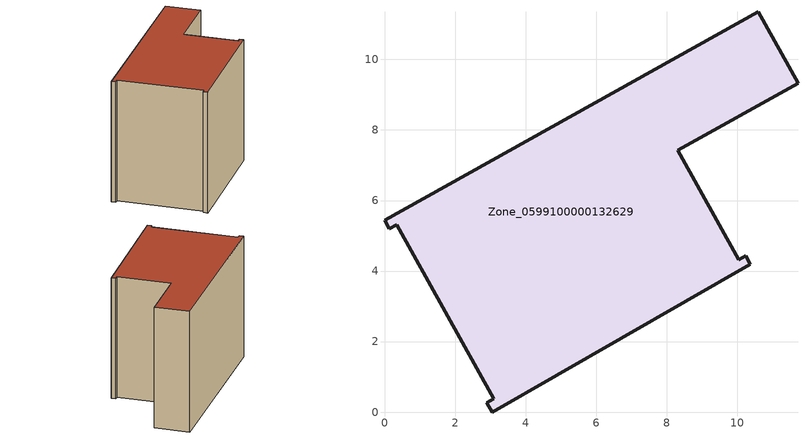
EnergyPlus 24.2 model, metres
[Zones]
Zone_0599100000132629
 floor ground (C_G): 11.72,9.33 8.31,7.42 10.04,4.32 10.24,4.43 10.37,4.2 3.05,0 2.9,0.26 3.1,0.38 0.34,5.31 0.14,5.2 0,5.44 10.6,11.35 z0
 wall outside (C_F): 10.6,11.35 0,5.44 0.14,5.2 0.34,5.31 3.1,0.38 2.9,0.26 3.05,0 10.37,4.2 10.24,4.43 10.04,4.32 8.31,7.42 11.72,9.33 10.6,11.35 z0:8.21
 roof outside (C_R): 8.31,7.42 11.72,9.33 10.6,11.35 0,5.44 0.14,5.2 0.34,5.31 3.1,0.38 2.9,0.26 3.05,0 10.37,4.2 10.24,4.43 10.04,4.32 z8.21
[BUILDING]
Pand.0599100000132629: North Axis=0; Terrain=City; Loads Convergence Tolerance Value=0.04; Temperature Convergence Tolerance Value=0.4; Solar Distribution=FullExterior; Maximum Number of Warmup Days=25; Minimum Number of Warmup Days=1
[Site:Location]
Rotterdam.The.Hague.AP_ZH_NLD Design_Conditions: Latitude=51.96; Longitude=4.45; Time Zone=1; Elevation=-4.5
[SITE:GROUNDTEMPERATURE:BUILDINGSURFACE]
18, 18, 18, 18, 18, 18, 18, 18, 18, 18, 18, 18
[MATERIAL] Thermal Absorptance=0.9; Solar Absorptance=0.7; Visible Absorptance=0.7
Name | Roughness | Thickness | Conductivity | Density | Specific Heat
G.TI.1965-1974 | MediumSmooth | 0.15 | 0.882353 | 540 | 1210
F.TI.1965-1974 | Rough | 0.3 | 0.697674 | 1920 | 840
R.TI.1965-1974 | MediumRough | 0.2 | 0.232558 | 1500 | 1000
[CONSTRUCTION]
C_G: G.TI.1965-1974
C_F: F.TI.1965-1974
C_R: R.TI.1965-1974
[ZONE]
Zone_0599100000132629: Type=1; Multiplier=1; Ceiling Height=Autocalculate; Volume=Autocalculate; Floor Area=autocalculate; Part of Total Floor Area=Yes
[ZONEINFILTRATION:DESIGNFLOWRATE]
Infil_Zone_0599100000132629: Zone or ZoneList or Space or SpaceList=Zone_0599100000132629; Schedule=AlwaysOn; Design Flow Rate Calculation Method=Flow/Area; Flow Rate per Floor Area=0.003; Constant Term Coefficient=1; Temperature Term Coefficient=0; Velocity Term Coefficient=0; Velocity Squared Term Coefficient=0
[HVACTEMPLATE:ZONE:IDEALLOADSAIRSYSTEM]
Zone_0599100000132629: Maximum Heating Supply Air Temperature=50; Minimum Cooling Supply Air Temperature=13; Maximum Heating Supply Air Humidity Ratio=0.0156; Minimum Cooling Supply Air Humidity Ratio=0.0077; Heating Limit=NoLimit; Cooling Limit=NoLimit; Dehumidification Control Type=ConstantSensibleHeatRatio; Cooling Sensible Heat Ratio=0.7; Dehumidification Setpoint=60; Humidification Control Type=None; Humidification Setpoint=30; Outdoor Air Method=None; Outdoor Air Flow Rate per Person=0.00944; Outdoor Air Flow Rate per Zone Floor Area=0; Outdoor Air Flow Rate per Zone=0; Demand Controlled Ventilation Type=None; Outdoor Air Economizer Type=NoEconomizer; Heat Recovery Type=None; Sensible Heat Recovery Effectiveness=0.7; Latent Heat Recovery Effectiveness=0.65
[ZONECONTROL:THERMOSTAT]
ThermostatControl_Zone_0599100000132629: Zone or ZoneList=Zone_0599100000132629; Control Type Schedule=DualSetpointControlType; Control 1=Thermostat_Zone_0599100000132629; Temperature Difference Between Cutout And Setpoint=0
[THERMOSTATSETPOINT:DUALSETPOINT]
Thermostat_Zone_0599100000132629: Heating Setpoint Temperature Schedule=HeatingSetpoint_Zone_0599100000132629; Cooling Setpoint Temperature Schedule=CoolingSetpoint_Zone_0599100000132629
[SCHEDULE:COMPACT]
HeatingSetpoint_Zone_0599100000132629: Through: 12/31, For: AllDays, Until: 24:00, 21
CoolingSetpoint_Zone_0599100000132629: Through: 12/31, For: AllDays, Until: 24:00, 24
DualSetpointControlType: Through: 12/31, For: AllDays, Until: 24:00, 4
AlwaysOn: Through: 12/31, For: AllDays, Until: 24:00, 1
